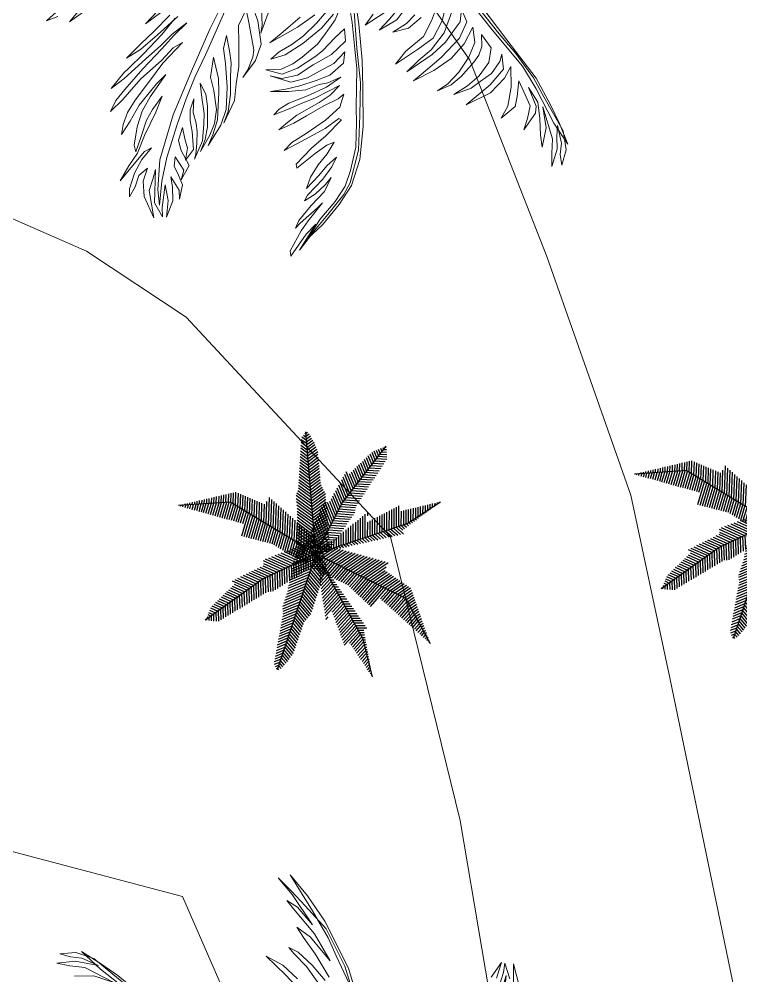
# Model space of a CAD drawing. Header units: millimetres. Extents: x 72 to 2370, y -203 to 794.
# Drawn here: x 1872.29 to 1880.27, y 240.89 to 251.48 of the extents above; entities that cross this region are included whole.
import ezdxf

# ---------------------------------------------------------------- set-up
doc = ezdxf.new("R2010")
doc.units = ezdxf.units.MM
doc.layers.add('01_Fina', color=250, linetype='Continuous', lineweight=15)
doc.layers.add('2D VEGETACION', color=74, linetype='Continuous', lineweight=5)
doc.layers.add('BOSQUENUEVO', color=64, linetype='Continuous')

# ---------------------------------------------------------------- blocks, each defined once
blk = doc.blocks.new('A-19')
at = {"layer": '2D VEGETACION'}
for points in [[(-0.497, 0.6423), (-0.5531, 0.6427), (-0.4891, 0.6256)], [(-0.5213, 0.6254), (-0.5601, 0.6233), (-0.5398, 0.6145), (-0.4939, 0.5856)], [(-0.5307, 0.5952), (-0.5641, 0.616), (-0.5362, 0.584)], [(-0.4961, 0.6061), (-0.531, 0.6187), (-0.4825, 0.5889)], [(0.0257, 0.022), (0.0889, 0.0841), (0.1807, 0.1586), (0.2771, 0.2277), (0.4069, 0.3105), (0.5049, 0.3513), (0.6099, 0.3954), (0.6794, 0.4121), (0.7275, 0.4219), (0.7794, 0.4281), (0.7229, 0.4089), (0.6345, 0.3888), (0.5741, 0.371), (0.4729, 0.3233), (0.4026, 0.2923), (0.3058, 0.2284), (0.2364, 0.1795), (0.1359, 0.1031), (0.0776, 0.0465), (0.0202, -0.0096), (0.0257, 0.022), (0.0257, 0.022)], [(0.3664, 0.0612), (0.3867, 0.0364), (0.3631, 0.107)], [(0.3623, 0.1314), (0.3881, 0.0951), (0.4065, 0.0651), (0.3932, 0.1115), (0.3721, 0.1381)], [(0.3929, 0.1555), (0.4076, 0.1312), (0.4194, 0.0948), (0.4194, 0.1335), (0.4028, 0.1687)], [(0.3778, 0.2172), (0.4163, 0.1902), (0.4475, 0.1629), (0.4707, 0.1136), (0.4943, 0.0818), (0.474, 0.141), (0.4571, 0.1836), (0.423, 0.2148), (0.3912, 0.2321)], [(0.408, 0.2421), (0.4512, 0.212), (0.4829, 0.1721), (0.4991, 0.1378), (0.5183, 0.1039), (0.4938, 0.1719), (0.4738, 0.2097), (0.4543, 0.2328), (0.4429, 0.2457), (0.4361, 0.2554), (0.4076, 0.2656), (0.4399, 0.2701), (0.4728, 0.2437), (0.5064, 0.1907), (0.533, 0.1344), (0.5429, 0.1133), (0.5311, 0.1658), (0.5143, 0.2127), (0.4887, 0.2512), (0.4554, 0.2806), (0.4918, 0.2763), (0.5218, 0.2539), (0.5498, 0.2219), (0.5704, 0.1897), (0.5802, 0.162), (0.5744, 0.197), (0.5612, 0.2251), (0.5359, 0.2627), (0.5232, 0.2782), (0.5048, 0.2899), (0.4771, 0.2962), (0.5135, 0.3102), (0.5458, 0.2964), (0.5708, 0.2662), (0.5862, 0.2337), (0.5979, 0.1973), (0.5937, 0.2405), (0.5843, 0.2651), (0.5728, 0.2962), (0.5499, 0.322), (0.5349, 0.331), (0.5696, 0.3259), (0.5978, 0.2865), (0.6111, 0.2584), (0.6293, 0.2196), (0.616, 0.2822), (0.5913, 0.3232), (0.5682, 0.3446), (0.6158, 0.3326), (0.6567, 0.3143), (0.6806, 0.2911), (0.6619, 0.3307), (0.6408, 0.3412), (0.6059, 0.3538), (0.6692, 0.3654), (0.6972, 0.3517), (0.7203, 0.3368), (0.6894, 0.3727), (0.6739, 0.3783), (0.6263, 0.372), (0.6653, 0.385), (0.7044, 0.3798), (0.7429, 0.3711), (0.7711, 0.3682), (0.7294, 0.3883), (0.6795, 0.3938), (0.7578, 0.3964), (0.7915, 0.3865), (0.8209, 0.3788), (0.7845, 0.4014), (0.7546, 0.4078), (0.7304, 0.4157), (0.773, 0.4143), (0.7989, 0.405), (0.8241, 0.4018), (0.7915, 0.4209), (0.7463, 0.4254), (0.6574, 0.4017), (0.6076, 0.389), (0.5413, 0.3631), (0.4806, 0.3344), (0.419, 0.3076)], [(-0.6155, 0.1412), (-0.6635, 0.1153), (-0.7178, 0.0822), (-0.6879, 0.1146), (-0.6473, 0.1402)], [(-0.6017, 0.1939), (-0.6701, 0.1681), (-0.7067, 0.1476), (-0.7243, 0.1393), (-0.7082, 0.1577), (-0.6702, 0.182), (-0.6271, 0.2023)], [(-0.6325, 0.2138), (-0.6939, 0.1956), (-0.7356, 0.1792), (-0.7663, 0.169), (-0.7352, 0.1944), (-0.6983, 0.2118), (-0.6692, 0.2255), (-0.7406, 0.2058), (-0.8101, 0.173), (-0.833, 0.1623), (-0.8116, 0.1831), (-0.7624, 0.2063), (-0.8435, 0.1777), (-0.8901, 0.1557), (-0.8513, 0.1783), (-0.8095, 0.2013), (-0.7447, 0.2351), (-0.6481, 0.2559), (-0.5658, 0.2592)], [(-0.5199, 0.2669), (-0.6418, 0.2632), (-0.763, 0.2372), (-0.8318, 0.2123), (-0.8899, 0.1849), (-0.7944, 0.2149), (-0.723, 0.2346), (-0.6771, 0.2422), (-0.6059, 0.2554)], [(0.3021, 0.0316), (0.3811, 0.022), (0.4649, 0.0086), (0.5278, -0.0063), (0.6172, -0.0289), (0.6912, -0.0563), (0.7454, -0.0904), (0.7812, -0.1299), (0.8181, -0.1804), (0.8391, -0.22), (0.8047, -0.1829), (0.7723, -0.1377), (0.7432, -0.1054), (0.7103, -0.0835), (0.6604, -0.0582), (0.6056, -0.0417), (0.5695, -0.0332), (0.4813, -0.0087), (0.4357, -0.0015), (0.3728, 0.0078), (0.3107, 0.014)], [(0.3299, -0.1079), (0.3533, -0.1551), (0.3706, -0.1924), (0.3511, -0.12), (0.3333, -0.0726)], [(0.3329, -0.0443), (0.3535, -0.0739), (0.3743, -0.1113), (0.388, -0.1428), (0.3971, -0.1761), (0.4084, -0.2), (0.407, -0.1643), (0.3919, -0.1176), (0.3676, -0.0652), (0.3434, -0.0298)], [(0.3307, -0.0091), (0.3569, -0.0295), (0.3867, -0.0648), (0.402, -0.084), (0.4229, -0.1271), (0.4325, -0.152), (0.4374, -0.1821), (0.4305, -0.2172), (0.4493, -0.1828), (0.4449, -0.1443), (0.4283, -0.0951), (0.4196, -0.0754), (0.3981, -0.0406), (0.3834, -0.0131), (0.4118, -0.0184), (0.4342, -0.0584), (0.4468, -0.1066), (0.461, -0.1481), (0.4591, -0.1858), (0.4461, -0.211), (0.4733, -0.168), (0.4731, -0.1269), (0.465, -0.0953), (0.4561, -0.0586), (0.4361, -0.0263), (0.4614, -0.0358), (0.4806, -0.0743), (0.4845, -0.1085), (0.4869, -0.1493), (0.486, -0.183), (0.4822, -0.2196), (0.4934, -0.1784), (0.4994, -0.1381), (0.4955, -0.104), (0.4967, -0.0838), (0.4911, -0.0506), (0.506, -0.0895), (0.5143, -0.1381), (0.5202, -0.1847), (0.5282, -0.2107), (0.5379, -0.2264), (0.5327, -0.1828), (0.5282, -0.157), (0.5242, -0.1228), (0.5168, -0.0885), (0.5098, -0.0586), (0.5261, -0.0851), (0.5367, -0.1151), (0.5519, -0.1732), (0.5651, -0.2039), (0.5752, -0.2239), (0.5687, -0.1856), (0.5591, -0.1516), (0.5472, -0.1063), (0.5391, -0.0691), (0.5321, -0.054), (0.5593, -0.0703), (0.5808, -0.1108), (0.5995, -0.1632), (0.6116, -0.2015), (0.6254, -0.2238), (0.6175, -0.1887), (0.6068, -0.1473), (0.5992, -0.1165), (0.5846, -0.0798), (0.5894, -0.0746), (0.6169, -0.1193), (0.6363, -0.1599), (0.6639, -0.2046), (0.6731, -0.2047), (0.6503, -0.1548), (0.6387, -0.123), (0.6361, -0.1041), (0.6582, -0.127), (0.6786, -0.1544), (0.7018, -0.179), (0.7255, -0.1952), (0.703, -0.1588), (0.686, -0.135), (0.6714, -0.1075), (0.6907, -0.1241), (0.7138, -0.1521), (0.7414, -0.1968), (0.7523, -0.2072), (0.7436, -0.1783), (0.7279, -0.1491), (0.715, -0.1319), (0.7433, -0.1556), (0.7674, -0.1945), (0.7938, -0.2319), (0.8093, -0.244), (0.8007, -0.23), (0.7762, -0.1811), (0.7675, -0.167), (0.8003, -0.2108), (0.8192, -0.2322), (0.8584, -0.2698), (0.8707, -0.2713), (0.8298, -0.2234), (0.8124, -0.1953), (0.8621, -0.248), (0.8226, -0.197), (0.7976, -0.1621), (0.7618, -0.1133), (0.7386, -0.0923), (0.6687, -0.0531), (0.5901, -0.0296), (0.5153, -0.0083), (0.4348, 0.0037), (0.35, 0.0188)], [(-0.046, -0.0129), (-0.1337, -0.023), (-0.2487, -0.0461), (-0.3646, -0.076), (-0.5106, -0.1245), (-0.6036, -0.1737), (-0.7053, -0.227), (-0.7619, -0.2688), (-0.7997, -0.3006), (-0.8383, -0.3371), (-0.7871, -0.3043), (-0.715, -0.2499), (-0.6637, -0.2149), (-0.5616, -0.1668), (-0.4939, -0.1327), (-0.383, -0.0987), (-0.3015, -0.0753), (-0.1777, -0.0459), (-0.0979, -0.0373), (-0.0172, -0.0283), (-0.046, -0.0129), (-0.046, -0.0129)], [(-0.7864, -0.3674), (-0.7758, -0.3237), (-0.7483, -0.2817), (-0.7997, -0.3393), (-0.8131, -0.3725), (-0.8267, -0.4004), (-0.8201, -0.3575), (-0.8073, -0.33), (-0.7968, -0.3067), (-0.8228, -0.3405), (-0.8325, -0.3655), (-0.8456, -0.3878), (-0.8395, -0.3506), (-0.8152, -0.3133), (-0.74, -0.2584)], [(0.2508, -0.2747), (0.3021, -0.3203), (0.3839, -0.3847), (0.4779, -0.4558), (0.5726, -0.5131), (0.6394, -0.5354), (0.6761, -0.5412), (0.6229, -0.521), (0.5719, -0.4956), (0.502, -0.4526), (0.4492, -0.4165), (0.4049, -0.3838), (0.3599, -0.3468), (0.311, -0.3078), (0.2671, -0.2724)], [(0.1864, -0.5932), (0.2035, -0.6377), (0.1808, -0.6057)], [(0.1842, -0.6607), (0.1879, -0.6895), (0.1688, -0.6531)], [(0.2197, -0.4105), (0.2536, -0.4652), (0.2216, -0.385)], [(0.2478, -0.4044), (0.2749, -0.4497), (0.2961, -0.4872), (0.3203, -0.5286), (0.3093, -0.492), (0.2854, -0.4444), (0.2555, -0.3868)], [(0.2579, -0.3935), (0.2877, -0.4343), (0.3204, -0.4875), (0.3457, -0.5305), (0.3528, -0.5434), (0.3808, -0.5819), (0.3656, -0.5461), (0.3339, -0.4861), (0.3121, -0.443), (0.2929, -0.4101), (0.2755, -0.3698), (0.2968, -0.4072), (0.3205, -0.443), (0.3544, -0.4977), (0.3912, -0.5515), (0.4107, -0.5782), (0.4328, -0.597), (0.4132, -0.5619), (0.3764, -0.5081), (0.3464, -0.4505), (0.3247, -0.4158), (0.3181, -0.3918), (0.3537, -0.4489), (0.3892, -0.4927), (0.4218, -0.534), (0.4457, -0.5587), (0.4702, -0.5757), (0.4923, -0.5861), (0.4668, -0.5578), (0.4353, -0.5278), (0.3974, -0.4759), (0.3815, -0.449), (0.4232, -0.4981), (0.4511, -0.5247), (0.4841, -0.5452), (0.5237, -0.5632), (0.5404, -0.5631), (0.5082, -0.542), (0.4741, -0.5199), (0.4535, -0.5), (0.429, -0.4697), (0.4614, -0.4943), (0.5081, -0.5336), (0.5444, -0.5602), (0.5679, -0.5876), (0.5975, -0.6166), (0.5705, -0.5796), (0.5442, -0.5435), (0.5402, -0.5247), (0.5614, -0.5538), (0.5881, -0.5789), (0.6211, -0.5994), (0.6391, -0.6043), (0.6197, -0.5859), (0.5964, -0.5704), (0.5848, -0.5463), (0.612, -0.5638), (0.6471, -0.5707), (0.7015, -0.5612), (0.6362, -0.5558), (0.6129, -0.5403), (0.5924, -0.5287), (0.6676, -0.551), (0.7047, -0.5408), (0.6832, -0.536), (0.6335, -0.5157), (0.6706, -0.5187), (0.7081, -0.5323), (0.6744, -0.5075), (0.6428, -0.5004), (0.6181, -0.498), (0.6533, -0.4868), (0.6748, -0.4915), (0.6432, -0.4761), (0.619, -0.4793), (0.596, -0.4841), (0.5749, -0.4766), (0.6108, -0.4648), (0.6313, -0.4764), (0.6034, -0.4497), (0.5623, -0.4593), (0.5387, -0.4584), (0.5121, -0.4417), (0.5397, -0.4432), (0.5627, -0.4433), (0.5888, -0.4544), (0.5689, -0.4304), (0.527, -0.4224), (0.5015, -0.4205), (0.4767, -0.4145), (0.4534, -0.399), (0.4845, -0.4088), (0.5104, -0.408), (0.5308, -0.4112), (0.5568, -0.4187), (0.5812, -0.4274), (0.592, -0.434), (0.5548, -0.4045), (0.5165, -0.3915), (0.4932, -0.3844), (0.455, -0.3798), (0.4216, -0.3753), (0.4497, -0.3692), (0.4784, -0.3723), (0.5259, -0.3847), (0.5532, -0.3973), (0.5782, -0.4151), (0.5462, -0.3844), (0.5225, -0.3667), (0.4911, -0.3535), (0.4466, -0.3486), (0.414, -0.3483), (0.3703, -0.3296), (0.3946, -0.33), (0.4216, -0.3307), (0.4532, -0.3378), (0.4844, -0.3475), (0.5156, -0.3573), (0.5472, -0.3776), (0.569, -0.3942), (0.5295, -0.3532), (0.4973, -0.3321), (0.4469, -0.3159), (0.3914, -0.3058), (0.3558, -0.3016), (0.3282, -0.2869), (0.3648, -0.2891), (0.3935, -0.2922), (0.4247, -0.302), (0.4654, -0.3132), (0.5028, -0.3281), (0.5272, -0.3452), (0.4816, -0.3074), (0.4449, -0.2933), (0.4064, -0.2768), (0.3521, -0.2634), (0.3125, -0.2538), (0.2806, -0.2265), (0.3117, -0.2279), (0.377, -0.2332), (0.3935, -0.2393), (0.4197, -0.2587), (0.4338, -0.2749), (0.4025, -0.2351), (0.3683, -0.2131), (0.313, -0.2065), (0.2748, -0.2103)], [(0.27, -0.1872), (0.3259, -0.1995), (0.3435, -0.2071), (0.3021, -0.1783)]]:
    blk.add_lwpolyline(points, dxfattribs=at)
blk = doc.blocks.new('*X73')
at = {"color": 0}
for p, q in [((6.839, 6.806), (7.285, 6.992)), ((6.851, 6.865), (7.185, 7.004)), ((6.863, 6.924), (7.084, 7.017)), ((6.875, 6.983), (6.984, 7.029)), ((6.804, 6.629), (7.242, 6.812)), ((6.816, 6.688), (7.263, 6.874)), ((6.827, 6.747), (7.284, 6.937)), ((6.768, 6.451), (7.179, 6.623)), ((6.78, 6.511), (7.2, 6.686)), ((6.792, 6.57), (7.221, 6.749)), ((6.731, 6.273), (7.116, 6.434)), ((6.743, 6.333), (7.137, 6.497)), ((6.756, 6.392), (7.158, 6.56)), ((6.657, 6.026), (7.032, 6.182)), ((6.68, 6.09), (7.053, 6.245)), ((6.702, 6.153), (7.074, 6.308)), ((6.718, 6.214), (7.095, 6.371)), ((6.614, 5.9), (6.991, 6.057)), ((6.619, 5.848), (6.97, 5.994)), ((6.635, 5.963), (7.012, 6.12)), ((6.616, 5.684), (6.907, 5.805)), ((6.625, 5.796), (6.949, 5.931)), ((6.627, 5.742), (6.928, 5.868)), ((6.584, 5.508), (6.844, 5.616)), ((6.594, 5.566), (6.865, 5.679)), ((6.605, 5.625), (6.886, 5.742)), ((6.551, 5.332), (6.781, 5.428)), ((6.562, 5.39), (6.802, 5.49)), ((6.573, 5.449), (6.823, 5.553)), ((6.519, 5.156), (6.718, 5.239)), ((6.529, 5.214), (6.739, 5.302)), ((6.54, 5.273), (6.76, 5.365)), ((6.475, 4.921), (6.634, 4.987)), ((6.486, 4.98), (6.655, 5.05)), ((6.497, 5.038), (6.676, 5.113)), ((6.508, 5.097), (6.697, 5.176)), ((6.443, 4.745), (6.571, 4.798)), ((6.454, 4.803), (6.592, 4.861)), ((6.464, 4.862), (6.613, 4.924)), ((6.446, 4.692), (6.551, 4.736)), ((6.466, 4.646), (6.53, 4.673)), ((6.485, 4.6), (6.509, 4.61))]:
    blk.add_line(p, q, dxfattribs=at)
blk = doc.blocks.new('*X74')
at = {"color": 0}
for p, q in [((7.462, 6.51), (7.233, 6.785)), ((7.48, 6.566), (7.252, 6.841)), ((7.499, 6.622), (7.27, 6.896)), ((7.518, 6.678), (7.289, 6.952)), ((7.536, 6.733), (7.376, 6.926)), ((7.406, 6.343), (7.177, 6.617)), ((7.425, 6.399), (7.196, 6.673)), ((7.443, 6.454), (7.215, 6.729)), ((7.332, 6.119), (7.103, 6.394)), ((7.35, 6.175), (7.122, 6.45)), ((7.369, 6.231), (7.14, 6.506)), ((7.388, 6.287), (7.159, 6.562)), ((7.276, 5.952), (7.047, 6.227)), ((7.295, 6.008), (7.066, 6.283)), ((7.313, 6.064), (7.084, 6.338)), ((7.202, 5.729), (6.973, 6.003)), ((7.22, 5.785), (6.991, 6.059)), ((7.239, 5.84), (7.01, 6.115)), ((7.257, 5.896), (7.029, 6.171)), ((7.071, 5.573), (6.899, 5.78)), ((7.104, 5.612), (6.917, 5.836)), ((7.137, 5.65), (6.936, 5.892)), ((7.17, 5.689), (6.954, 5.948)), ((7.01, 5.412), (6.843, 5.613)), ((7.029, 5.467), (6.861, 5.669)), ((7.048, 5.522), (6.88, 5.724)), ((6.934, 5.191), (6.768, 5.39)), ((6.953, 5.246), (6.787, 5.445)), ((6.972, 5.301), (6.806, 5.501)), ((6.991, 5.357), (6.824, 5.557)), ((6.877, 5.025), (6.713, 5.222)), ((6.896, 5.08), (6.731, 5.278)), ((6.915, 5.136), (6.75, 5.334)), ((6.779, 4.83), (6.638, 4.999)), ((6.81, 4.871), (6.657, 5.055)), ((6.838, 4.915), (6.675, 5.111)), ((6.857, 4.97), (6.694, 5.166)), ((6.684, 4.71), (6.582, 4.831)), ((6.718, 4.747), (6.601, 4.887)), ((6.748, 4.788), (6.62, 4.943)), ((6.535, 4.576), (6.508, 4.608)), ((6.58, 4.601), (6.527, 4.664)), ((6.614, 4.637), (6.545, 4.72)), ((6.649, 4.674), (6.564, 4.776))]:
    blk.add_line(p, q, dxfattribs=at)
blk = doc.blocks.new('*X77')
at = {"color": 0}
for p, q in [((7.037, 7.187), (7.198, 7.115)), ((7.103, 7.212), (7.124, 7.203)), ((6.512, 6.986), (6.912, 6.805)), ((6.578, 7.011), (6.971, 6.833)), ((6.644, 7.036), (7.03, 6.861)), ((6.709, 7.061), (7.089, 6.889)), ((6.775, 7.087), (7.149, 6.917)), ((6.84, 7.112), (7.208, 6.945)), ((6.906, 7.137), (7.267, 6.974)), ((6.972, 7.162), (7.271, 7.027)), ((6.204, 6.851), (6.616, 6.665)), ((6.215, 6.791), (6.556, 6.637)), ((6.25, 6.885), (6.675, 6.693)), ((6.316, 6.91), (6.734, 6.721)), ((6.381, 6.936), (6.793, 6.749)), ((6.447, 6.961), (6.852, 6.777)), ((5.908, 6.601), (6.203, 6.467)), ((5.966, 6.63), (6.26, 6.496)), ((6.023, 6.658), (6.319, 6.524)), ((6.081, 6.687), (6.379, 6.552)), ((6.139, 6.716), (6.438, 6.581)), ((6.197, 6.744), (6.497, 6.609)), ((5.56, 6.429), (5.921, 6.266)), ((5.618, 6.458), (5.968, 6.299)), ((5.676, 6.486), (6.015, 6.333)), ((5.734, 6.515), (6.062, 6.367)), ((5.792, 6.544), (6.109, 6.4)), ((5.85, 6.572), (6.156, 6.434)), ((5.447, 6.206), (5.686, 6.098)), ((5.486, 6.243), (5.733, 6.131)), ((5.524, 6.281), (5.78, 6.165)), ((5.563, 6.318), (5.827, 6.199)), ((5.601, 6.356), (5.874, 6.232)), ((5.216, 5.981), (5.403, 5.896)), ((5.255, 6.019), (5.45, 5.93)), ((5.293, 6.056), (5.497, 5.963)), ((5.332, 6.093), (5.544, 5.997)), ((5.37, 6.131), (5.591, 6.031)), ((5.409, 6.168), (5.638, 6.064)), ((5.092, 5.818), (5.215, 5.762)), ((5.112, 5.864), (5.262, 5.795)), ((5.139, 5.906), (5.309, 5.829)), ((5.178, 5.944), (5.356, 5.863)), ((5.013, 5.634), (5.027, 5.627)), ((5.032, 5.68), (5.074, 5.661)), ((5.052, 5.726), (5.121, 5.695)), ((5.072, 5.772), (5.168, 5.728))]:
    blk.add_line(p, q, dxfattribs=at)
blk = doc.blocks.new('*X78')
at = {"color": 0}
for p, q in [((7.298, 6.769), (7.292, 6.985)), ((6.906, 6.519), (6.897, 6.798)), ((6.955, 6.55), (6.947, 6.822)), ((7.004, 6.582), (6.996, 6.845)), ((7.053, 6.613), (7.045, 6.868)), ((7.102, 6.644), (7.095, 6.892)), ((7.151, 6.675), (7.144, 6.915)), ((7.2, 6.707), (7.193, 6.939)), ((7.249, 6.738), (7.243, 6.962)), ((7.348, 6.8), (7.343, 6.941)), ((7.397, 6.832), (7.395, 6.88)), ((6.464, 6.238), (6.454, 6.588)), ((6.513, 6.269), (6.503, 6.611)), ((6.562, 6.3), (6.552, 6.635)), ((6.611, 6.332), (6.601, 6.658)), ((6.66, 6.363), (6.651, 6.681)), ((6.71, 6.394), (6.7, 6.705)), ((6.759, 6.425), (6.749, 6.728)), ((6.808, 6.457), (6.799, 6.752)), ((6.857, 6.488), (6.848, 6.775)), ((6.118, 6.09), (6.109, 6.401)), ((6.168, 6.12), (6.158, 6.436)), ((6.217, 6.15), (6.207, 6.471)), ((6.266, 6.179), (6.256, 6.494)), ((6.315, 6.202), (6.306, 6.518)), ((6.365, 6.206), (6.355, 6.541)), ((6.415, 6.21), (6.404, 6.565)), ((5.824, 5.913), (5.815, 6.191)), ((5.873, 5.942), (5.864, 6.226)), ((5.922, 5.972), (5.913, 6.261)), ((5.971, 6.002), (5.962, 6.296)), ((6.02, 6.031), (6.011, 6.331)), ((6.069, 6.061), (6.06, 6.366)), ((5.529, 5.735), (5.522, 5.981)), ((5.578, 5.765), (5.57, 6.016)), ((5.627, 5.795), (5.619, 6.051)), ((5.676, 5.824), (5.668, 6.086)), ((5.725, 5.854), (5.717, 6.121)), ((5.775, 5.883), (5.766, 6.156)), ((5.283, 5.587), (5.277, 5.806)), ((5.332, 5.617), (5.326, 5.841)), ((5.382, 5.647), (5.375, 5.876)), ((5.431, 5.676), (5.424, 5.911)), ((5.48, 5.706), (5.473, 5.946)), ((5.033, 5.606), (5.032, 5.631)), ((5.083, 5.601), (5.081, 5.666)), ((5.133, 5.596), (5.13, 5.701)), ((5.183, 5.591), (5.179, 5.736)), ((5.233, 5.586), (5.228, 5.771))]:
    blk.add_line(p, q, dxfattribs=at)
blk = doc.blocks.new('*X80')
at = {"color": 0}
for p, q in [((7.304, 7.045), (7.495, 7.177)), ((7.306, 7.108), (7.432, 7.195)), ((7.309, 7.17), (7.369, 7.212)), ((7.307, 6.987), (7.558, 7.16)), ((7.359, 6.962), (7.62, 7.142)), ((7.41, 6.936), (7.683, 7.125)), ((7.461, 6.911), (7.746, 7.107)), ((7.513, 6.886), (7.808, 7.09)), ((7.564, 6.861), (7.871, 7.073)), ((7.615, 6.835), (7.934, 7.055)), ((7.667, 6.81), (7.997, 7.038)), ((7.718, 6.785), (8.059, 7.02)), ((7.769, 6.759), (8.122, 7.003)), ((7.821, 6.734), (8.185, 6.985)), ((7.872, 6.709), (8.247, 6.968)), ((7.924, 6.683), (8.31, 6.95)), ((7.975, 6.658), (8.373, 6.933)), ((8.026, 6.633), (8.436, 6.915)), ((8.078, 6.608), (8.498, 6.898)), ((8.129, 6.582), (8.561, 6.88)), ((8.18, 6.557), (8.624, 6.863)), ((8.232, 6.532), (8.686, 6.845)), ((8.283, 6.506), (8.749, 6.828)), ((8.334, 6.481), (8.812, 6.81)), ((8.386, 6.456), (8.769, 6.72)), ((8.437, 6.43), (8.747, 6.644)), ((8.489, 6.405), (8.791, 6.614)), ((8.54, 6.38), (8.835, 6.584)), ((8.591, 6.354), (8.879, 6.553)), ((8.643, 6.329), (8.924, 6.523)), ((8.694, 6.304), (8.968, 6.493)), ((8.745, 6.279), (9.012, 6.462)), ((8.797, 6.253), (9.056, 6.432)), ((8.848, 6.228), (9.1, 6.402)), ((8.899, 6.203), (9.144, 6.371)), ((8.951, 6.177), (9.188, 6.341)), ((9.002, 6.152), (9.232, 6.311)), ((9.054, 6.127), (9.276, 6.28)), ((9.105, 6.101), (9.296, 6.233)), ((9.156, 6.076), (9.313, 6.184)), ((9.188, 6.037), (9.33, 6.136)), ((9.212, 5.993), (9.348, 6.087)), ((9.236, 5.949), (9.365, 6.038)), ((9.26, 5.905), (9.382, 5.989)), ((9.284, 5.86), (9.399, 5.94)), ((9.308, 5.816), (9.416, 5.891)), ((9.332, 5.772), (9.434, 5.842)), ((9.356, 5.728), (9.451, 5.793)), ((9.38, 5.684), (9.468, 5.744)), ((9.404, 5.64), (9.485, 5.696)), ((9.428, 5.596), (9.502, 5.647)), ((9.452, 5.551), (9.519, 5.598)), ((9.476, 5.507), (9.537, 5.549)), ((9.5, 5.463), (9.554, 5.5)), ((9.524, 5.419), (9.571, 5.451)), ((9.549, 5.375), (9.588, 5.402)), ((9.573, 5.331), (9.605, 5.353)), ((9.597, 5.287), (9.623, 5.304)), ((9.621, 5.242), (9.64, 5.256)), ((9.645, 5.198), (9.657, 5.207)), ((9.669, 5.154), (9.674, 5.158))]:
    blk.add_line(p, q, dxfattribs=at)
blk = doc.blocks.new('*X79')
at = {"color": 0}
for p, q in [((7.285, 6.924), (7.33, 6.976)), ((7.234, 6.712), (7.423, 6.93)), ((7.259, 6.818), (7.377, 6.953)), ((7.273, 6.681), (7.47, 6.907)), ((7.32, 6.659), (7.516, 6.884)), ((7.366, 6.636), (7.562, 6.861)), ((7.412, 6.613), (7.609, 6.839)), ((7.459, 6.59), (7.655, 6.816)), ((7.505, 6.567), (7.702, 6.793)), ((7.551, 6.544), (7.748, 6.77)), ((7.598, 6.521), (7.794, 6.747)), ((7.644, 6.498), (7.841, 6.724)), ((7.69, 6.475), (7.887, 6.701)), ((7.737, 6.452), (7.934, 6.679)), ((7.783, 6.43), (7.98, 6.656)), ((7.829, 6.407), (8.026, 6.633)), ((7.876, 6.384), (8.073, 6.61)), ((7.922, 6.361), (8.119, 6.587)), ((7.969, 6.338), (8.165, 6.564)), ((8.005, 6.304), (8.212, 6.541)), ((8.041, 6.269), (8.258, 6.519)), ((8.078, 6.235), (8.305, 6.496)), ((8.114, 6.201), (8.351, 6.473)), ((8.151, 6.167), (8.397, 6.45)), ((8.187, 6.132), (8.444, 6.427)), ((8.224, 6.098), (8.49, 6.404)), ((8.26, 6.064), (8.537, 6.381)), ((8.297, 6.03), (8.583, 6.359)), ((8.333, 5.995), (8.629, 6.336)), ((8.37, 5.961), (8.676, 6.313)), ((8.406, 5.927), (8.722, 6.29)), ((8.443, 5.893), (8.769, 6.267)), ((8.648, 6.052), (8.815, 6.244)), ((8.686, 6.02), (8.861, 6.221)), ((8.723, 5.986), (8.908, 6.199)), ((8.76, 5.953), (8.954, 6.176)), ((8.797, 5.919), (9.001, 6.153)), ((8.835, 5.886), (9.047, 6.13)), ((8.872, 5.853), (9.093, 6.107)), ((8.909, 5.819), (9.14, 6.084)), ((8.946, 5.786), (9.179, 6.053)), ((8.983, 5.752), (9.204, 6.006)), ((9.021, 5.719), (9.23, 5.959)), ((9.058, 5.686), (9.255, 5.913)), ((9.095, 5.652), (9.281, 5.866)), ((9.132, 5.619), (9.306, 5.819)), ((9.169, 5.585), (9.332, 5.772)), ((9.207, 5.552), (9.358, 5.725)), ((9.244, 5.518), (9.383, 5.678)), ((9.281, 5.485), (9.409, 5.632)), ((9.318, 5.452), (9.434, 5.585)), ((9.355, 5.418), (9.46, 5.538)), ((9.393, 5.385), (9.485, 5.491)), ((9.43, 5.351), (9.511, 5.444)), ((9.467, 5.318), (9.536, 5.397)), ((9.504, 5.285), (9.562, 5.351)), ((9.542, 5.251), (9.587, 5.304)), ((9.579, 5.218), (9.613, 5.257)), ((9.616, 5.184), (9.638, 5.21)), ((9.653, 5.151), (9.664, 5.163))]:
    blk.add_line(p, q, dxfattribs=at)
blk = doc.blocks.new('*X76')
at = {"color": 0}
for p, q in [((7.324, 6.95), (7.329, 6.95)), ((7.352, 6.9), (7.364, 6.9)), ((7.379, 6.85), (7.398, 6.85)), ((7.407, 6.8), (7.433, 6.8)), ((7.435, 6.75), (7.467, 6.75)), ((7.463, 6.7), (7.502, 6.7)), ((7.491, 6.65), (7.536, 6.65)), ((7.519, 6.6), (7.571, 6.6)), ((7.546, 6.55), (7.605, 6.55)), ((7.574, 6.5), (7.64, 6.5)), ((7.602, 6.45), (7.675, 6.45)), ((7.63, 6.4), (7.709, 6.4)), ((7.658, 6.35), (7.744, 6.35)), ((7.686, 6.3), (7.778, 6.3)), ((7.714, 6.25), (7.813, 6.25)), ((7.741, 6.2), (7.847, 6.2)), ((7.769, 6.15), (7.882, 6.15)), ((7.797, 6.1), (7.917, 6.1)), ((7.825, 6.05), (7.951, 6.05)), ((7.853, 6), (7.986, 6)), ((7.881, 5.95), (8.02, 5.95)), ((7.909, 5.9), (8.055, 5.9)), ((7.936, 5.85), (8.089, 5.85)), ((7.964, 5.8), (8.124, 5.8)), ((7.992, 5.75), (8.158, 5.75)), ((8.02, 5.7), (8.193, 5.7)), ((8.048, 5.65), (8.228, 5.65)), ((8.076, 5.6), (8.262, 5.6)), ((8.103, 5.55), (8.297, 5.55)), ((8.131, 5.5), (8.331, 5.5)), ((8.159, 5.45), (8.366, 5.45)), ((8.187, 5.4), (8.301, 5.4)), ((8.215, 5.35), (8.31, 5.35)), ((8.243, 5.3), (8.319, 5.3)), ((8.271, 5.25), (8.329, 5.25)), ((8.288, 5.2), (8.338, 5.2)), ((8.3, 5.15), (8.347, 5.15)), ((8.313, 5.1), (8.356, 5.1)), ((8.325, 5.05), (8.366, 5.05)), ((8.338, 5), (8.375, 5)), ((8.35, 4.95), (8.384, 4.95)), ((8.363, 4.9), (8.393, 4.9)), ((8.375, 4.85), (8.402, 4.85)), ((8.388, 4.8), (8.412, 4.8)), ((8.4, 4.75), (8.421, 4.75)), ((8.413, 4.7), (8.43, 4.7)), ((8.425, 4.65), (8.439, 4.65)), ((8.438, 4.6), (8.449, 4.6)), ((8.45, 4.55), (8.458, 4.55)), ((8.463, 4.5), (8.467, 4.5)), ((8.475, 4.45), (8.476, 4.45))]:
    blk.add_line(p, q, dxfattribs=at)
blk = doc.blocks.new('*X75')
at = {"color": 0}
for p, q in [((7.306, 6.959), (7.314, 6.968)), ((7.316, 6.896), (7.34, 6.922)), ((7.326, 6.832), (7.365, 6.876)), ((7.335, 6.769), (7.391, 6.83)), ((7.345, 6.705), (7.416, 6.783)), ((7.355, 6.642), (7.442, 6.737)), ((7.364, 6.578), (7.468, 6.691)), ((7.374, 6.515), (7.493, 6.645)), ((7.384, 6.451), (7.519, 6.599)), ((7.393, 6.388), (7.545, 6.553)), ((7.403, 6.324), (7.57, 6.507)), ((7.413, 6.261), (7.596, 6.461)), ((7.423, 6.197), (7.622, 6.415)), ((7.432, 6.134), (7.647, 6.369)), ((7.442, 6.07), (7.673, 6.323)), ((7.452, 6.006), (7.699, 6.277)), ((7.461, 5.943), (7.724, 6.231)), ((7.471, 5.879), (7.75, 6.185)), ((7.481, 5.816), (7.776, 6.139)), ((7.49, 5.752), (7.801, 6.093)), ((7.5, 5.689), (7.827, 6.047)), ((7.645, 5.773), (7.853, 6.001)), ((7.664, 5.72), (7.878, 5.955)), ((7.684, 5.668), (7.904, 5.908)), ((7.703, 5.615), (7.929, 5.862)), ((7.723, 5.562), (7.955, 5.816)), ((7.51, 5.625), (7.557, 5.677)), ((7.742, 5.509), (7.981, 5.77)), ((7.761, 5.456), (8.006, 5.724)), ((7.781, 5.403), (8.032, 5.678)), ((7.8, 5.35), (8.058, 5.632)), ((7.82, 5.297), (8.083, 5.586)), ((7.839, 5.245), (8.109, 5.54)), ((7.859, 5.192), (8.135, 5.494)), ((7.878, 5.139), (8.16, 5.448)), ((7.897, 5.086), (8.186, 5.402)), ((8.008, 5.132), (8.212, 5.356)), ((8.036, 5.09), (8.237, 5.31)), ((8.065, 5.047), (8.263, 5.264)), ((8.094, 5.004), (8.284, 5.213)), ((8.122, 4.962), (8.299, 5.155)), ((8.151, 4.919), (8.313, 5.097)), ((8.18, 4.876), (8.328, 5.038)), ((8.209, 4.834), (8.343, 4.98)), ((8.237, 4.791), (8.357, 4.922)), ((8.266, 4.748), (8.372, 4.864)), ((8.295, 4.705), (8.386, 4.806)), ((8.323, 4.663), (8.401, 4.747)), ((8.352, 4.62), (8.415, 4.689)), ((8.381, 4.577), (8.43, 4.631)), ((8.41, 4.535), (8.444, 4.573)), ((8.438, 4.492), (8.459, 4.515)), ((8.467, 4.449), (8.473, 4.456))]:
    blk.add_line(p, q, dxfattribs=at)
blk = doc.blocks.new('ARB16')
for points in [[(0.025, -0.003), (-0.153, 2.167)], [(0.025, -0.003), (0.504, 0.913), (1.281, 1.916)], [(0.025, -0.003), (-1.497, 0.92), (-2.419, 0.857)], [(0.025, -0.003), (1.656, 0.535), (2.249, 0.926)], [(0.025, -0.003), (-0.908, -0.446), (-1.941, -1.184)], [(0.025, -0.003), (-0.663, -2.069)], [(0.025, -0.003), (1.623, -0.79), (2.065, -1.602)], [(0.025, -0.003), (0.861, -1.504), (1.033, -2.192)]]:
    blk.add_lwpolyline(points)
at = {"xscale": -0.8550237249794747, "yscale": 0.8550237249794747, "zscale": 0.8550237249794747}
for name, p, rotation in [('*X73', (-4.622, 7.283), 166.2803685724027), ('*X74', (-4.622, 7.283), 166.2803685724027), ('*X77', (6.238, 6.005), 87.7934113527195), ('*X78', (6.238, 6.005), 87.7934113527195), ('*X80', (-1.655, -8.481), 302.5390603787091), ('*X79', (-1.655, -8.481), 302.5390603787091), ('*X75', (-0.524, 8.622), 137.3938790022308), ('*X76', (-0.524, 8.622), 137.3938790022308)]:
    blk.add_blockref(name, p, dxfattribs=dict(at, rotation=rotation))
at = {"xscale": 0.8550237249794747, "yscale": 0.8550237249794747, "zscale": 0.8550237249794747}
for name in ['*X77', '*X80', '*X73', '*X78', '*X74', '*X79', '*X75', '*X76']:
    blk.add_blockref(name, (-6.217, -5.98), dxfattribs=at)

msp = doc.modelspace()

# ---------------------------------------------------------------- linework, layer by layer
at = {"layer": '01_Fina', "color": 252, "linetype": 'Continuous', "lineweight": 9, "true_color": 0x939598}
for points in [[(1864.974, 265.163), (1865.796, 264.37), (1867.636, 260.82), (1868.856, 259.22), (1870.966, 257.73), (1873.216, 255.99), (1875.506, 253.57), (1877.276, 251.02), (1878.126, 248.85), (1879.056, 246.21), (1879.486, 244.19), (1880.266, 240.41), (1881.886, 237.36), (1884.206, 235.25), (1886.886, 232.18), (1889.256, 230.25)], [(1864.974, 261.536), (1865.246, 261.09), (1865.616, 258.37), (1866.376, 253.76), (1867.256, 251.78), (1868.676, 250.82), (1873.036, 248.91), (1874.136, 248.18), (1876.396, 245.75), (1877.166, 242.61), (1877.646, 239.78), (1878.716, 236.95), (1881.426, 234.69), (1884.186, 232.17), (1886.906, 230.17)], [(1884.226, 229.99), (1881.726, 230.42), (1878.816, 230.7), (1876.286, 231.11), (1874.006, 231.14), (1872.896, 231.88), (1872.766, 233.55), (1874.526, 240.79), (1874.096, 241.77), (1870.226, 242.79), (1867.366, 245.13), (1865.716, 247.59), (1864.974, 249.428)]]:
    msp.add_lwpolyline(points, dxfattribs=at)

# ---------------------------------------------------------------- block references
at = {"layer": '2D VEGETACION', "xscale": 4.683593029606762, "yscale": 4.683593029606762, "zscale": 4.683593029606762, "rotation": 284.5812153900507}
for p in [(1875.497, 253.12), (1875.497, 237.758)]:
    msp.add_blockref('A-19', p, dxfattribs=at)
at = {"layer": 'BOSQUENUEVO', "xscale": 0.6211720672489845, "yscale": 0.6211720672489845, "zscale": 0.6211720672489845}
for p in [(1880.597, 245.909), (1875.554, 245.562)]:
    msp.add_blockref('ARB16', p, dxfattribs=at)

doc.saveas('drawing.dxf')
